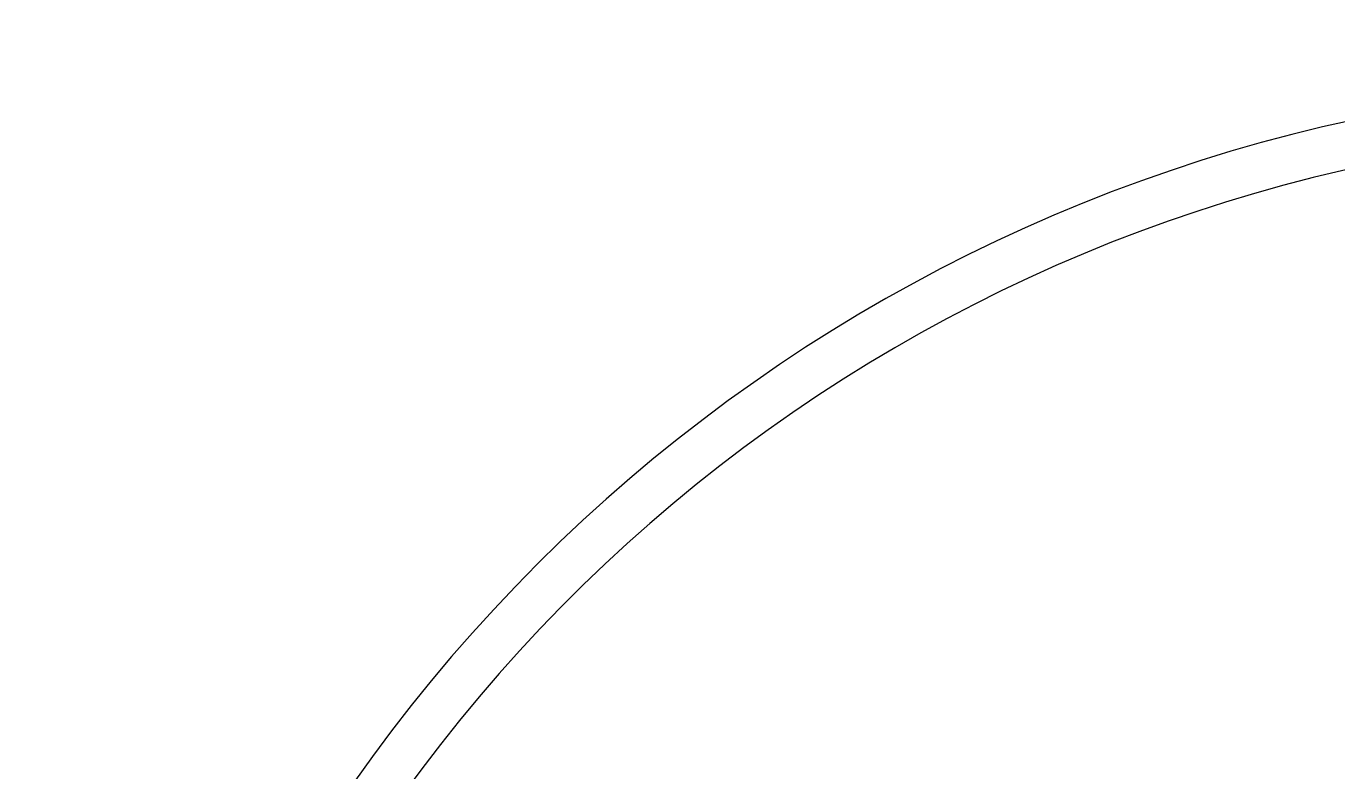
# Model space of a CAD drawing. Header units: centimetres. Extents: x -1797 to 2001, y -8788 to 1856.
# Drawn here: x -66.243 to -63.648, y -2163.882 to -2162.408 of the extents above; entities that cross this region are included whole.
import ezdxf

# ---------------------------------------------------------------- set-up
doc = ezdxf.new("R2010")
doc.units = ezdxf.units.CM
doc.header["$LTSCALE"] = 100
doc.header["$MEASUREMENT"] = 0
doc.linetypes.add('HIDDEN', pattern=[0.375, 0.25, -0.125])
doc.layers.add('HIDDEN -03', color=8, linetype='HIDDEN')
doc.layers.add('ID_Furniture-Fixed_01', color=141, linetype='Continuous')
doc.styles.add('ISO', font='isocp2.shx', dxfattribs={"width": 0.8})
doc.dimstyles.new('DIM DET', dxfattribs={"dimtxt": 0.05, "dimasz": 0.025, "dimexe": 0.025, "dimexo": 0.025, "dimgap": 0.025, "dimtad": 1, "dimzin": 0, "dimdsep": 46, "dimtxsty": 'ISO', "dimblk": 'ARCHTICK', "dimcen": 0.1, "dimdle": 0.025, "dimclrd": 15, "dimclre": 15, "dimclrt": 2, "dimadec": 0, "dimazin": 0, "dimtfac": 1, "dimtmove": 2, "dimatfit": 0, "dimldrblk": 'ARCHTICK', "dimfxl": 0.17, "dimtzin": 1, "dimarcsym": 0})

# ---------------------------------------------------------------- blocks, each defined once
blk = doc.blocks.new('_ARCHTICK')
at = {"color": 0, "linetype": 'ByBlock', "const_width": 0.15}
blk.add_lwpolyline([(-0.5, -0.5), (0.5, 0.5)], dxfattribs=at)

msp = doc.modelspace()

# ---------------------------------------------------------------- linework, layer by layer
at = {"layer": 'ID_Furniture-Fixed_01'}
for radius, start, end in [(3.25, 13.3424, 155.0862), (3.157, 13.743, 154.303)]:
    msp.add_arc((-62.9346, -2165.7706), radius, start, end, dxfattribs=at)

# ---------------------------------------------------------------- leaders
at = {"layer": 'HIDDEN -03'}
for points in [[(-58.0746, -2099.956, 0.0001), (-171.5143, -2285.3121, 0.0001), (-171.5143, -2379.0723, 0.0001)], [(-66.0328, -2132.1879, 0.0001), (-151.675, -2291.652, 0.0001), (-151.675, -2379.0723, 0.0001)]]:
    msp.add_leader(points, dimstyle='DIM DET', override={"dimasz": 0.04, "dimtad": 0, "dimclrd": 251, "dimldrblk": 'Dot', "dimfxl": 0.1}, dxfattribs=at)

doc.saveas('drawing.dxf')
